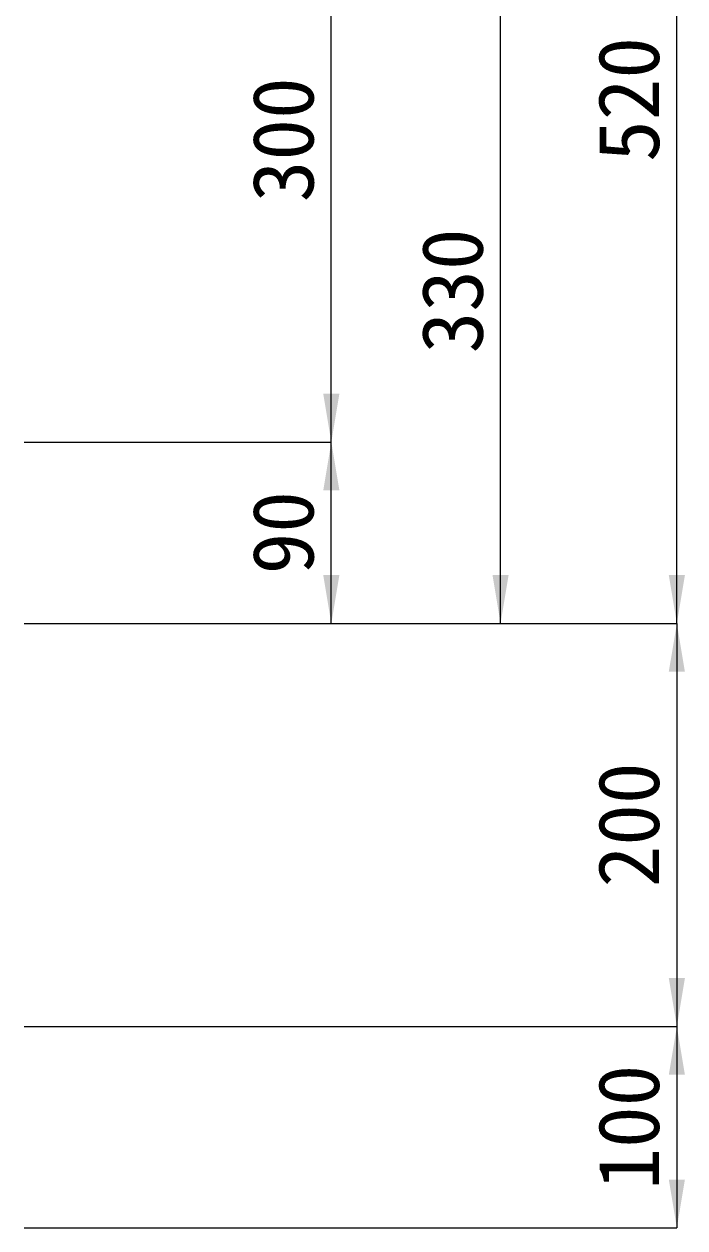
# Model space of a CAD drawing. Units: millimetres at full size. Extents: x 47228 to 87734, y -20408 to -2620.
# Drawn here: x 57340 to 57667, y -16164 to -15566 of the extents above; entities that cross this region are included whole.
import ezdxf
from ezdxf.enums import TextEntityAlignment as Align

# ---------------------------------------------------------------- set-up
doc = ezdxf.new("R2010")
doc.units = ezdxf.units.MM
doc.header["$LTSCALE"] = 40
doc.layers.add('寸法線', color=7, linetype='Continuous', lineweight=9)
doc.styles.add('ＭＳ ゴシック', font='')
doc.styles.get('ＭＳ ゴシック').set_extended_font_data('MS Gothic')

# ---------------------------------------------------------------- blocks, each defined once
blk = doc.blocks.new('filled_arrow')
at = {"color": 0, "linetype": 'Continuous', "lineweight": -2}
blk.add_solid([(7.5, 1.25), (0, 0), (7.5, -1.25)], dxfattribs=at)

msp = doc.modelspace()

# ---------------------------------------------------------------- linework, layer by layer
at = {"layer": '寸法線'}
for p, q in [((57663.46, -15863.9), (57663.46, -15343.9)), ((57492.03, -15773.9), (57492.03, -15473.9)), ((57576, -15863.9), (57576, -15533.9)), ((57339.61, -15773.9), (57492.03, -15773.9)), ((57339.61, -15773.9), (57492.03, -15773.9)), ((57492.03, -15863.9), (57492.03, -15773.9)), ((57339.61, -15863.9), (57492.03, -15863.9)), ((57339.61, -15863.9), (57576, -15863.9)), ((57339.61, -15863.9), (57663.46, -15863.9)), ((57339.61, -15863.9), (57663.46, -15863.9)), ((57663.46, -15863.9), (57663.46, -16063.9)), ((57339.61, -16063.9), (57663.46, -16063.9)), ((57339.61, -16063.9), (57663.46, -16063.9)), ((57663.46, -16063.9), (57663.46, -16163.9)), ((57339.61, -16163.9), (57663.46, -16163.9))]:
    msp.add_line(p, q, dxfattribs=at)

# ---------------------------------------------------------------- block references
at = {"layer": '寸法線', "xscale": 3.2, "yscale": 3.2}
for p, rotation in [((57492.03, -15773.9), 90), ((57492.03, -15773.9), 270), ((57492.03, -15863.9), 90), ((57576, -15863.9), 90), ((57663.46, -15863.9), 90), ((57663.46, -15863.9), 270), ((57663.46, -16063.9), 90), ((57663.46, -16063.9), 270), ((57663.46, -16163.9), 90)]:
    msp.add_blockref('filled_arrow', p, dxfattribs=dict(at, rotation=rotation))

# ---------------------------------------------------------------- texts
at = {"layer": '寸法線', "style": 'ＭＳ ゴシック'}
for s, p in [('520', (57639.46, -15603.9)), ('300', (57468.03, -15623.9)), ('330', (57552, -15698.9)), ('90', (57468.03, -15818.9)), ('200', (57639.46, -15963.9)), ('100', (57639.46, -16113.9))]:
    msp.add_text(s, height=30.38, rotation=90, dxfattribs=at).set_placement(p, align=Align.MIDDLE_CENTER)

doc.saveas('drawing.dxf')
